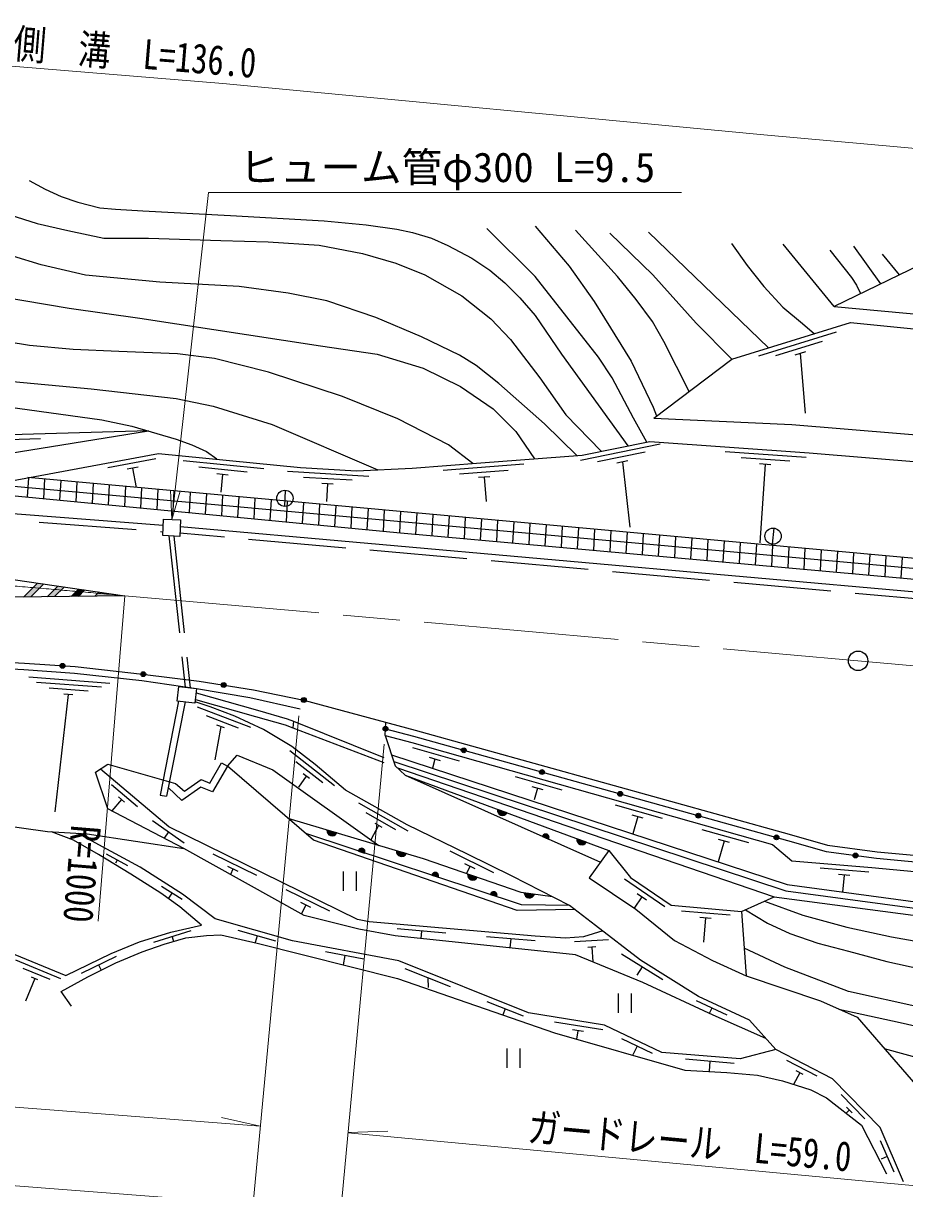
# Model space of a CAD drawing. Units: millimetres at full size, sheet at 1:1000; details may follow other scales. Extents: x 40000 to 680000, y 20000 to 380000.
# Drawn here: x 315832 to 370116, y 262364 to 334151 of the extents above; entities that cross this region are included whole.
import ezdxf
from ezdxf.enums import TextEntityAlignment as Align

# ---------------------------------------------------------------- set-up
doc = ezdxf.new("R2010")
doc.units = ezdxf.units.MM
doc.header["$LTSCALE"] = 1000
doc.linetypes.add('CHAIN', pattern=[18.5, 12, -1.5, 3.5, -1.5])
doc.linetypes.add('DASHED', pattern=[7.5, 6, -1.5])
for name, color, linetype, lineweight in [('M-BGD', 7, 'Continuous', 25), ('M-BMK', 2, 'CHAIN', 13), ('M-BMK-SRVR', 3, 'Continuous', 25), ('M-STR-HTXT', 7, 'Continuous', 13), ('M-STR-STRC', 7, 'Continuous', 25)]:
    doc.layers.add(name, color=color, linetype=linetype, lineweight=lineweight)
doc.styles.add('ＭＳ ゴシック', font='')
doc.styles.get('ＭＳ ゴシック').set_extended_font_data('MS Gothic')

# ---------------------------------------------------------------- blocks, each defined once
blk = doc.blocks.new('open_arrow')
at = {"color": 0, "linetype": 'Continuous', "lineweight": -2}
blk.add_lwpolyline([(7.5, 1.25), (0, 0), (7.5, -1.25)], dxfattribs=at)

msp = doc.modelspace()

# ---------------------------------------------------------------- hatches: boundary and pattern name
at = {"layer": 'M-BGD'}
for points in [[(318098, 294585, -1), (318397, 294564, -1)], [(323071, 294075, -0.41421), (323238, 294206, -0.41421), (323369, 294038, -1)], [(328026, 293413, -0.41421), (328198, 293537, -0.41421), (328323, 293365, -1)], [(332965, 292493, -1), (333259, 292434, -1)], [(337994, 290738, -0.41421), (338179, 290842, -0.41421), (338283, 290657, -1)], [(342815, 289411, -0.41421), (342999, 289515, -0.41421), (343104, 289330, -1)], [(347631, 288069, -0.41421), (347816, 288173, -0.41421), (347920, 287988, -1)], [(352448, 286726, -0.41421), (352632, 286831, -0.41421), (352736, 286646, -1)], [(345037, 285731), (345624, 285515, -0.84072)], [(357264, 285384, -0.41421), (357449, 285488, -0.41421), (357553, 285304, -1)], [(334532, 284455), (335132, 284277, -0.84072)], [(347814, 284064, -0.4608), (348093, 284197, -0.4608), (348181, 283900)], [(349931, 283924), (350518, 283707, -0.84072)], [(362080, 284042, -0.41421), (362265, 284146, -0.41421), (362369, 283961, -1)], [(336474, 283165, -0.4608), (336738, 283325, -0.4608), (336855, 283039)], [(338811, 283185), (339411, 283007, -0.84072)], [(366939, 282909, -1), (367236, 282869, -1)], [(340996, 281675, -0.4608), (341261, 281835, -0.4608), (341378, 281549)], [(343199, 281747), (343790, 281542, -0.84072)], [(344606, 280486, -0.4608), (344870, 280646, -0.4608), (344987, 280360)], [(346687, 280577), (347308, 280493, -0.84072)]]:
    msp.add_hatch(color=256, dxfattribs=at).paths.add_polyline_path(points)
at = {"layer": 'M-STR-STRC'}
for points in [[(317094, 299615), (316701, 299672), (315837, 298808), (316293, 298814)], [(318360, 299431), (317967, 299488), (317306, 298827), (317762, 298833)], [(319626, 299247), (319233, 299304), (318775, 298846), (319231, 298852)], [(320499, 299120), (320244, 298865), (322088, 298889)]]:
    msp.add_hatch(color=256, dxfattribs=at).paths.add_polyline_path(points)

# ---------------------------------------------------------------- linework, layer by layer
at = {"layer": 'M-BGD'}
for p, q in [((361730, 314154), (354346, 321294)), ((365773, 316708), (362639, 320546)), ((368651, 318106), (366989, 320415)), ((369805, 318667), (368751, 319926)), ((365893, 315126), (361115, 313650)), ((365026, 314544), (362159, 313658)), ((364016, 313918), (363347, 313711)), ((363681, 313815), (363978, 310142)), ((316886, 308547), (313887, 308459)), ((355058, 308222), (350159, 307223)), ((323987, 307318), (321038, 306771)), ((354138, 307728), (351199, 307129)), ((364054, 307403), (359067, 307762)), ((363035, 307175), (360043, 307391)), ((322911, 306813), (322223, 306686)), ((322567, 306750), (322789, 305555)), ((330649, 306709), (325673, 307204)), ((329624, 306510), (326639, 306806)), ((337104, 306241), (332112, 306533)), ((346666, 306989), (341681, 306594)), ((345692, 306611), (342702, 306374)), ((353071, 307204), (352385, 307064)), ((352728, 307134), (353187, 303115)), ((361866, 306959), (361168, 307009)), ((361517, 306984), (361202, 302150)), ((316143, 306161), (316078, 304977)), ((317140, 306070), (317074, 304881)), ((318136, 305979), (318071, 304786)), ((319133, 305888), (319067, 304690)), ((328450, 306325), (327753, 306394)), ((328102, 306359), (327993, 305264)), ((336088, 306000), (333093, 306175)), ((344570, 306221), (343872, 306166)), ((344221, 306193), (344339, 304698)), ((320129, 305797), (320063, 304595)), ((321126, 305706), (321059, 304499)), ((322122, 305615), (322056, 304404)), ((323119, 305525), (323052, 304308)), ((324115, 305434), (324048, 304213)), ((325112, 305343), (325044, 304117)), ((326108, 305252), (326041, 304022)), ((327105, 305161), (327037, 303926)), ((331967, 305390), (331923, 304391)), ((334922, 305767), (334224, 305808)), ((334573, 305788), (334509, 304686)), ((328101, 305070), (328033, 303831)), ((329098, 304979), (329030, 303735)), ((330094, 304888), (330026, 303640)), ((331091, 304798), (331022, 303544)), ((332087, 304707), (332018, 303449)), ((333084, 304616), (333015, 303353)), ((334080, 304525), (334011, 303258)), ((335077, 304434), (335007, 303162)), ((336073, 304343), (336003, 303067)), ((337070, 304252), (337000, 302971)), ((338066, 304161), (337996, 302876)), ((339063, 304071), (338992, 302781)), ((340060, 303980), (339989, 302691)), ((341056, 303889), (340985, 302601)), ((342053, 303798), (341982, 302511)), ((343049, 303707), (342978, 302421)), ((402936, 296238), (325502, 303137)), ((344046, 303616), (343975, 302331)), ((345042, 303525), (344972, 302241)), ((346039, 303435), (345968, 302151)), ((347035, 303344), (346965, 302062)), ((348032, 303253), (347961, 301972)), ((349028, 303162), (348958, 301882)), ((350025, 303071), (349954, 301792)), ((351021, 302980), (350951, 301702)), ((362063, 303056), (361955, 302061)), ((352018, 302889), (351948, 301612)), ((353014, 302798), (352944, 301522)), ((354011, 302708), (353941, 301432)), ((355007, 302617), (354937, 301342)), ((356004, 302526), (355934, 301252)), ((357000, 302435), (356930, 301162)), ((357997, 302344), (357927, 301072)), ((358993, 302253), (358924, 300982)), ((359990, 302162), (359920, 300892)), ((360986, 302071), (360917, 300803)), ((361983, 301981), (361913, 300713)), ((362979, 301890), (362910, 300623)), ((363976, 301799), (363906, 300533)), ((364972, 301708), (364903, 300443)), ((365969, 301617), (365900, 300353)), ((366965, 301526), (366896, 300263)), ((367962, 301435), (367893, 300173)), ((368959, 301345), (368889, 300083)), ((369955, 301254), (369886, 299993)), ((316172, 293884), (321162, 293511)), ((320639, 293249), (316650, 293548)), ((319819, 293010), (317426, 293189)), ((318600, 292800), (317775, 285588)), ((318879, 292779), (318321, 292821)), ((325396, 292390), (324254, 286611)), ((325795, 292344), (324646, 286534)), ((329837, 290770), (326569, 292024)), ((329076, 290740), (327115, 291493)), ((327988, 290837), (327628, 288783)), ((328217, 290749), (327759, 290924)), ((332473, 291172), (332440, 290758)), ((338111, 290290), (338166, 291104)), ((335008, 287180), (332243, 289326)), ((342707, 288701), (339820, 289518)), ((334271, 287372), (332612, 288659)), ((341518, 288726), (340845, 288916)), ((341182, 288821), (341033, 288271)), ((333451, 287629), (333064, 287929)), ((322872, 285890), (321266, 287243)), ((333258, 287779), (332782, 287089)), ((339341, 287835), (351382, 282475)), ((349028, 286912), (346142, 287729)), ((322063, 286179), (321688, 286495)), ((324254, 286611), (324646, 286534)), ((347840, 286937), (347167, 287127)), ((347503, 287032), (347299, 286310)), ((321875, 286337), (321283, 285634)), ((339537, 284391), (336490, 286112)), ((345624, 285515), (345037, 285731)), ((355199, 285166), (352312, 285983)), ((325749, 283648), (323789, 285032)), ((338780, 284474), (336952, 285507)), ((354010, 285190), (353337, 285381)), ((353674, 285286), (353372, 284219)), ((324769, 284340), (324499, 283958)), ((335132, 284277), (334532, 284455)), ((337718, 284729), (337228, 283861)), ((337932, 284609), (337505, 284850)), ((360521, 283660), (357634, 284477)), ((347814, 284064), (348181, 283900)), ((350518, 283707), (349931, 283924)), ((358996, 283779), (358632, 282494)), ((359332, 283684), (358659, 283875)), ((322268, 282244), (320950, 282960)), ((330225, 281658), (327532, 282980)), ((336474, 283165), (336855, 283039)), ((339411, 283007), (338811, 283185)), ((344819, 281827), (342127, 283150)), ((321609, 282602), (321508, 282415)), ((329060, 281895), (328432, 282204)), ((343655, 282065), (343026, 282373)), ((343341, 282219), (343122, 281774)), ((328746, 282049), (328587, 281725)), ((335542, 281908), (335542, 280708)), ((336342, 281908), (336342, 280708)), ((340996, 281675), (341378, 281549)), ((343790, 281542), (343199, 281747)), ((355340, 279732), (352867, 281431)), ((367904, 281856), (364915, 282110)), ((366733, 281655), (366036, 281714)), ((366384, 281684), (366296, 280639)), ((325616, 280173), (324349, 280977)), ((334709, 279456), (332016, 280779)), ((324982, 280575), (324772, 280261)), ((333544, 279694), (332916, 280002)), ((344606, 280486), (344987, 280360)), ((347308, 280493), (346687, 280577)), ((353934, 280334), (353459, 279643)), ((354222, 280136), (353645, 280532)), ((333230, 279848), (332958, 279293)), ((359368, 279205), (356380, 279469)), ((358196, 279008), (357499, 279069)), ((357847, 279039), (357715, 277544)), ((326154, 278241), (323861, 277533)), ((325007, 277887), (325092, 277599)), ((331384, 277613), (329074, 278265)), ((330229, 277939), (330112, 277524)), ((341848, 278103), (338859, 278362)), ((340353, 278233), (340314, 277775)), ((347350, 277627), (344361, 277886)), ((345855, 277757), (345807, 277195)), ((351882, 277684), (349785, 277572)), ((351099, 277252), (350609, 277225)), ((350854, 277238), (350903, 276332)), ((318152, 275300), (315375, 276437)), ((321553, 276668), (319391, 275625)), ((336807, 276500), (334449, 276945)), ((335628, 276723), (335522, 276162)), ((355214, 275229), (352670, 276818)), ((317483, 275250), (315817, 275932)), ((320472, 276146), (320626, 275827)), ((342143, 274795), (339360, 275914)), ((353942, 276024), (353624, 275515)), ((316536, 275314), (315968, 273925)), ((316730, 275234), (316342, 275393)), ((340752, 275354), (340769, 274763)), ((352461, 274395), (352461, 273195)), ((353261, 274395), (353261, 273195)), ((346633, 272988), (344407, 273884)), ((359188, 273049), (357286, 273938)), ((345520, 273436), (345371, 273065)), ((358237, 273494), (358081, 273160)), ((351521, 272153), (348558, 272626)), ((350338, 272038), (349647, 272149)), ((349992, 272094), (349910, 271574)), ((354588, 270699), (352693, 271603)), ((345610, 271003), (345610, 269803)), ((346410, 271003), (346410, 269803)), ((353640, 271151), (353382, 270610)), ((359615, 270084), (356626, 270336)), ((358120, 270210), (358070, 269612)), ((364719, 269292), (362853, 270256)), ((363648, 269507), (363275, 268786)), ((363866, 269395), (363431, 269620)), ((367660, 266671), (366194, 268174)), ((366712, 267213), (366506, 267012)), ((366884, 267038), (366541, 267388)), ((369461, 263377), (368634, 265307)), ((369047, 264342), (368666, 264179))]:
    msp.add_line(p, q, dxfattribs=at)
at = {"layer": 'M-BGD', "linetype": 'DASHED'}
for p, q in [((324797, 302575), (325807, 293253)), ((325100, 302562), (326113, 293217)), ((402920, 295838), (325467, 302739)), ((332440, 290758), (338874, 288290)), ((332473, 291172), (338653, 288686)), ((360069, 279445), (360346, 275482))]:
    msp.add_line(p, q, dxfattribs=at)
at = {"layer": 'M-BGD'}
for points in [[(284743, 331285), (285165, 324231), (285573, 319695), (285937, 318268), (286471, 316862), (287201, 315315), (288046, 313715), (288970, 312463), (289890, 311265), (290951, 310185), (292037, 309242), (293453, 308155), (294766, 307414), (296763, 306672), (299270, 305817), (300763, 305260), (309362, 304415), (324445, 303231)], [(297543, 328179), (297446, 325071), (297478, 322413), (297905, 319757), (298277, 318562), (298804, 317520), (299491, 316503), (300350, 315510), (301389, 314518), (302597, 313664), (303882, 312957), (305772, 312183), (307692, 311634), (310409, 311146), (320677, 309726), (322520, 309343), (325243, 308542), (326221, 308188), (327118, 307777), (327757, 307318)], [(299751, 327058), (299690, 325304), (299872, 323293), (300447, 321282), (301121, 319636), (302141, 317841), (303282, 316563), (304895, 315285), (306808, 314158), (308705, 313353), (310898, 312760), (314536, 312154), (320019, 311625), (325253, 311032), (327525, 310574), (331163, 309433), (337676, 306646)], [(305210, 325975), (305419, 324498), (305892, 323274), (306508, 322269), (307770, 320731), (309490, 319376), (311315, 318417), (314388, 317324), (318660, 316609), (323017, 315988), (334139, 314286), (337627, 313769), (340467, 312912), (342761, 311787), (344775, 310405), (346160, 308999), (347308, 307327)], [(343516, 307040), (342013, 308189), (338893, 309777), (335497, 311159), (330932, 312656), (327615, 313504), (325324, 313793), (321717, 313932), (318894, 314056), (316208, 314307), (313451, 314757), (310484, 315459), (308573, 316125), (306896, 316966), (305504, 317927), (304409, 318892), (303505, 320021), (302887, 321223), (302486, 322379), (302345, 323832), (302460, 325543)], [(349928, 307523), (347934, 309475), (345128, 311959), (343729, 313072), (342705, 313705), (340357, 314831), (337537, 316025), (334534, 317064), (332139, 317526), (329124, 317942), (324235, 318204), (319664, 318639), (316942, 319263), (315189, 319812), (313344, 320667), (312095, 321420), (310664, 322522), (309407, 323836), (308647, 325235)], [(310866, 325356), (311914, 324146), (312761, 323451), (313735, 322883), (315000, 322361), (316681, 321828), (318584, 321387), (320794, 320915), (323533, 320915), (328004, 320763), (330908, 320693), (334048, 320482), (336730, 319963), (338785, 319384), (340555, 318666), (342835, 317355), (344637, 315948), (345840, 314673), (347638, 312316), (349251, 310035), (351424, 307787)], [(316192, 324476), (317182, 323926), (318156, 323483), (319192, 323136), (320540, 322794), (321507, 322693), (323193, 322593), (328587, 322313), (334358, 321987), (336939, 321746), (338838, 321474), (339799, 321259), (340980, 320915), (341981, 320461), (343453, 319685), (344564, 318954), (345494, 318173), (346404, 317233), (347366, 316146), (348978, 313766), (353064, 308121)], [(300944, 306671), (308814, 306053), (314253, 307558), (323547, 309041), (312912, 308731), (308657, 307257), (301425, 307441), (300367, 308035), (299244, 308844), (298283, 309652), (297348, 310789), (296675, 311703), (295368, 313701), (294345, 315693), (293963, 316752), (293619, 317809), (293267, 319207), (292793, 321786)], [(347362, 321665), (349444, 319188), (351001, 317017), (353274, 313339), (354630, 310500), (354836, 309968)], [(354226, 308358), (353407, 309831), (352094, 312310), (351258, 313576), (347367, 318555), (344374, 321506)], [(356835, 311472), (355276, 314548), (354590, 315775), (353578, 317141), (352424, 318547), (349838, 321412)], [(351949, 321224), (354598, 318657), (357267, 315680), (359471, 313456)], [(359452, 320587), (360413, 319239), (361450, 317937), (362614, 316666), (363825, 315666), (364564, 315029)], [(365506, 320180), (366839, 318498), (367151, 318011), (367400, 317499)], [(371746, 319610), (365773, 316708), (399862, 313560), (398264, 316972)], [(354657, 309834), (359471, 313456), (366785, 315716), (404242, 311981), (407082, 306266)], [(354657, 309834), (363158, 309444), (379781, 308064), (404059, 305900), (407082, 306266), (417287, 305196)], [(311887, 305378), (324161, 307656), (332900, 306787), (336351, 306586), (339781, 306742), (344021, 307081), (350248, 307547), (354417, 308397), (364236, 307690), (385306, 305952), (404190, 304381), (408596, 306107)], [(417287, 305196), (404031, 298146), (316117, 306163)], [(311887, 305378), (338845, 302794), (403973, 296917), (417856, 304329), (417287, 305196)], [(417627, 304678), (404158, 297515), (313879, 305748)], [(278306, 296727), (297050, 295805), (315899, 294738), (319020, 294521), (323182, 294061), (326659, 293632), (330003, 293095), (333112, 292464)], [(277235, 296379), (297029, 295405), (315874, 294338), (318985, 294122), (323131, 293665), (326506, 293171), (329776, 292613), (332890, 291916)], [(326475, 292910), (330251, 291837), (332078, 291315), (332473, 291172)], [(362172, 270946), (360563, 272738), (357410, 274211), (353848, 276436), (351083, 278579), (349471, 279805), (345947, 281607), (343192, 282960), (339482, 284767), (335676, 286917), (333809, 288490), (332377, 289601), (330627, 290658), (328852, 291469), (327345, 292047), (326410, 292355)], [(326428, 292507), (330142, 291452), (331954, 290934), (332440, 290758)], [(333112, 292464), (339973, 290618), (363003, 284200), (365356, 283527), (368426, 283111), (373842, 282613), (382581, 282010), (408613, 287540), (424502, 285997), (423646, 284118)], [(338111, 290290), (339762, 289846), (361976, 283559), (363173, 282559), (368096, 282141), (373117, 281673), (381235, 280781), (395120, 283220), (395611, 280264), (398110, 278097)], [(338111, 290290), (338745, 288415), (339341, 287835), (351899, 283197), (353233, 281543), (355731, 279828), (360069, 279445), (362070, 280342)], [(338138, 290697), (339867, 290232), (362895, 283815), (365274, 283134), (368381, 282714), (373810, 282214), (382610, 281607), (395000, 284239)], [(361565, 271622), (358324, 273046), (353994, 275067), (349832, 276770), (338726, 277943), (336497, 278346), (333124, 279200), (325724, 283319), (321031, 285766), (320282, 288014), (321037, 288509), (325214, 287317), (325750, 286851), (326782, 287575), (327315, 287338), (328040, 288606), (328411, 288389)], [(328411, 288389), (328995, 289066), (331199, 288156), (337722, 283508)], [(338515, 289094), (362880, 281100), (381440, 278598), (391522, 278275), (394993, 278255), (396732, 278232), (397727, 278429)], [(338653, 288686), (362791, 280708), (381407, 278199), (391514, 277875), (394989, 277855), (396768, 277831), (398110, 278097)], [(244029, 278782), (260790, 283682), (266518, 286277), (269369, 287354), (271358, 287876), (279473, 288125), (285595, 288017), (290416, 287750), (296903, 287019), (305952, 285977), (317323, 284359), (319770, 284213), (325724, 283319)], [(351522, 278239), (350335, 277868), (349235, 277786), (347353, 277928), (337129, 278812), (336425, 278948), (324805, 284653), (320582, 288211)], [(328411, 288389), (327492, 286816), (326776, 287100), (325599, 286277), (324752, 287068)], [(349802, 279554), (346245, 279490), (333697, 283830), (328411, 288389)], [(338874, 288290), (362070, 280342), (381374, 277800), (391507, 277475), (395056, 277368), (397186, 277332), (406208, 278542)], [(348419, 280343), (346505, 280601), (340484, 282688), (332153, 285161)], [(258054, 278446), (262159, 280372), (266594, 281829), (274502, 282218), (282795, 282755), (296731, 283844), (298480, 283912), (300259, 283843), (301795, 283681), (305516, 282775), (307554, 281912), (310324, 280301), (315307, 276790), (318448, 275503), (321242, 276851), (322984, 277576), (324919, 278174), (326798, 278592), (325467, 279736), (324295, 280565), (322457, 281736), (320460, 282950), (318932, 283825), (317566, 284345)], [(370038, 262791), (368608, 266129), (365676, 269135), (362172, 270946), (359993, 270353), (355156, 270761), (351637, 272439), (346938, 273189), (338958, 276399), (332409, 277636), (327643, 278981), (325641, 280512), (323020, 282176), (320485, 283555), (319218, 284246)], [(349471, 279805), (346525, 279854), (333228, 284234)], [(351899, 283197), (350691, 281508), (353564, 279573), (355947, 277659), (358270, 276417), (360346, 275482), (364931, 273942), (367183, 272921), (371716, 267713), (372165, 265512), (372239, 263088)], [(361492, 280083), (363847, 279203), (366550, 278478), (369302, 277877), (371978, 277415), (377198, 276598), (385081, 275788), (388726, 275601), (390594, 275639), (393022, 276012), (395179, 276463), (396489, 276596), (399213, 276775), (401679, 277025), (403563, 277486), (406208, 278542)], [(360303, 279550), (361676, 278728), (363047, 278093), (364771, 277485), (366665, 276995), (369023, 276353), (371178, 275884), (373472, 275526), (376574, 275127), (379785, 274949), (386802, 274484), (391583, 274395), (398820, 275038), (401259, 275344), (403823, 276046), (406151, 277016)], [(318800, 273611), (318155, 274513), (319800, 275416), (321521, 276271), (323148, 276956), (324516, 277432), (325833, 277815), (327122, 277966), (328001, 277998), (330228, 277498), (338881, 275315), (348538, 271967), (356566, 269667), (359152, 269512), (361050, 269355), (362596, 269000), (364333, 268452), (365293, 267954), (367463, 266268), (369005, 263271)], [(406099, 275599), (403434, 274765), (399930, 273958), (397244, 273463), (394456, 273092), (391760, 272961), (386984, 273075), (379315, 272991), (374678, 273026), (371113, 273533), (366661, 274519), (362742, 276015), (360228, 277171)], [(366057, 273431), (369839, 272592), (372821, 271926), (375584, 271520), (377708, 271500), (380405, 271684), (384275, 271936), (389867, 272114), (394443, 272343), (396685, 272262), (399221, 272020), (400411, 272041), (401824, 272252), (404008, 272709), (406024, 273585)], [(368854, 271002), (371406, 270306), (373695, 270038), (376790, 270038), (388606, 271608), (391379, 271660), (395740, 271407)]]:
    msp.add_lwpolyline(points, dxfattribs=at)
at = {"layer": 'M-BGD', "linetype": 'DASHED'}
msp.add_lwpolyline([(300672, 304867), (309326, 304017), (324414, 302832)], dxfattribs=at)
at = {"layer": 'M-BGD'}
for points in [[(324460, 303598), (325519, 303555), (325478, 302547), (324419, 302590)], [(325415, 293299), (326506, 293171), (326401, 292273), (325310, 292401)]]:
    msp.add_lwpolyline(points, close=True, dxfattribs=at)
for centre, radius in [((331945, 304891), 500), ((362009, 302559), 500), ((318247, 294575), 150), ((323220, 294057), 150), ((328174, 293389), 150), ((333112, 292464), 150), ((338138, 290697), 150), ((342959, 289371), 150), ((347776, 288028), 150), ((352592, 286686), 150), ((357408, 285344), 150), ((362225, 284002), 150), ((367087, 282889), 150)]:
    msp.add_circle(centre, radius, dxfattribs=at)
for centre, radius, start, end in [((345349, 285674), 318, 169.622, 329.83974), ((334848, 284418), 318, 173.35859, 333.57632), ((348010, 284011), 203, 327.04424, 164.96762), ((350243, 283867), 318, 169.622, 329.83974), ((336674, 283132), 203, 332.80504, 170.72843), ((339127, 283148), 318, 173.35859, 333.57632), ((341197, 281642), 203, 332.80504, 170.72843), ((343513, 281696), 318, 170.77223, 330.98996), ((344806, 280453), 203, 332.80504, 170.72843), ((347005, 280589), 318, 182.19797, 342.4157)]:
    msp.add_arc(centre, radius, start, end, dxfattribs=at)
at = {"layer": 'M-BMK'}
msp.add_lwpolyline([(322088, 298889), (466517, 286058), (519610, 280422)], dxfattribs=at)
msp.add_arc((230977, -696952), 1000000, 84.7725, 89.53624, dxfattribs=at)
at = {"layer": 'M-BMK-SRVR'}
msp.add_circle((367248, 294877), 600, dxfattribs=at)
at = {"layer": 'M-STR-HTXT'}
for p, q in [((322088, 298889), (320438, 278849)), ((332798, 291482), (329815, 259701)), ((338066, 289751), (335200, 259091)), ((330426, 266220), (277210, 270333)), ((330426, 266220), (328029, 266748)), ((392743, 260485), (335828, 265806)), ((335829, 265818), (338282, 265917)), ((277011, 265484), (329975, 261409))]:
    msp.add_line(p, q, dxfattribs=at)
for points in [[(269732, 334151), (284395, 333623), (305850, 332278), (328124, 330447), (361438, 327290), (405900, 323280)], [(324990, 303577), (327230, 323719), (356380, 323719)]]:
    msp.add_lwpolyline(points, dxfattribs=at)
at = {"layer": 'M-STR-STRC'}
for p, q in [((315837, 298808), (316701, 299672)), ((316293, 298814), (317094, 299615)), ((317306, 298827), (317967, 299488)), ((317762, 298833), (318360, 299431)), ((318775, 298846), (319233, 299304)), ((319231, 298852), (319626, 299247)), ((320244, 298865), (320499, 299120))]:
    msp.add_line(p, q, dxfattribs=at)
msp.add_lwpolyline([(303263, 301626), (322088, 298889), (313528, 298778), (301377, 301748)], dxfattribs=at)

# ---------------------------------------------------------------- block references
at = {"layer": 'M-STR-HTXT', "xscale": 240, "yscale": 240, "rotation": 83.7}
msp.add_blockref('open_arrow', (324990, 303577), dxfattribs=at)

# ---------------------------------------------------------------- texts
at = {"layer": 'M-STR-HTXT', "style": 'ＭＳ ゴシック', "width": 0.8}
for s, rotation, p in [('側\u3000溝\u3000L=136.0', 355.299, (322588, 330850)), ('ガードレール\u3000L=59.0', 354.659, (356744, 263799))]:
    msp.add_text(s, height=1833, rotation=rotation, dxfattribs=at).set_placement(p, align=Align.BOTTOM_CENTER)
at = {"layer": 'M-STR-HTXT', "style": 'ＭＳ ゴシック'}
msp.add_text('ヒューム管φ300 L=9.5', height=1833, dxfattribs=at).set_placement((329130, 323819), align=Align.BOTTOM_LEFT)
at = {"layer": 'M-STR-HTXT', "style": 'ＭＳ ゴシック', "width": 0.8}
msp.add_text('R=1000', height=1833, rotation=265.293, dxfattribs=at).set_placement((320124, 278692), align=Align.TOP_RIGHT)

doc.saveas('drawing.dxf')
